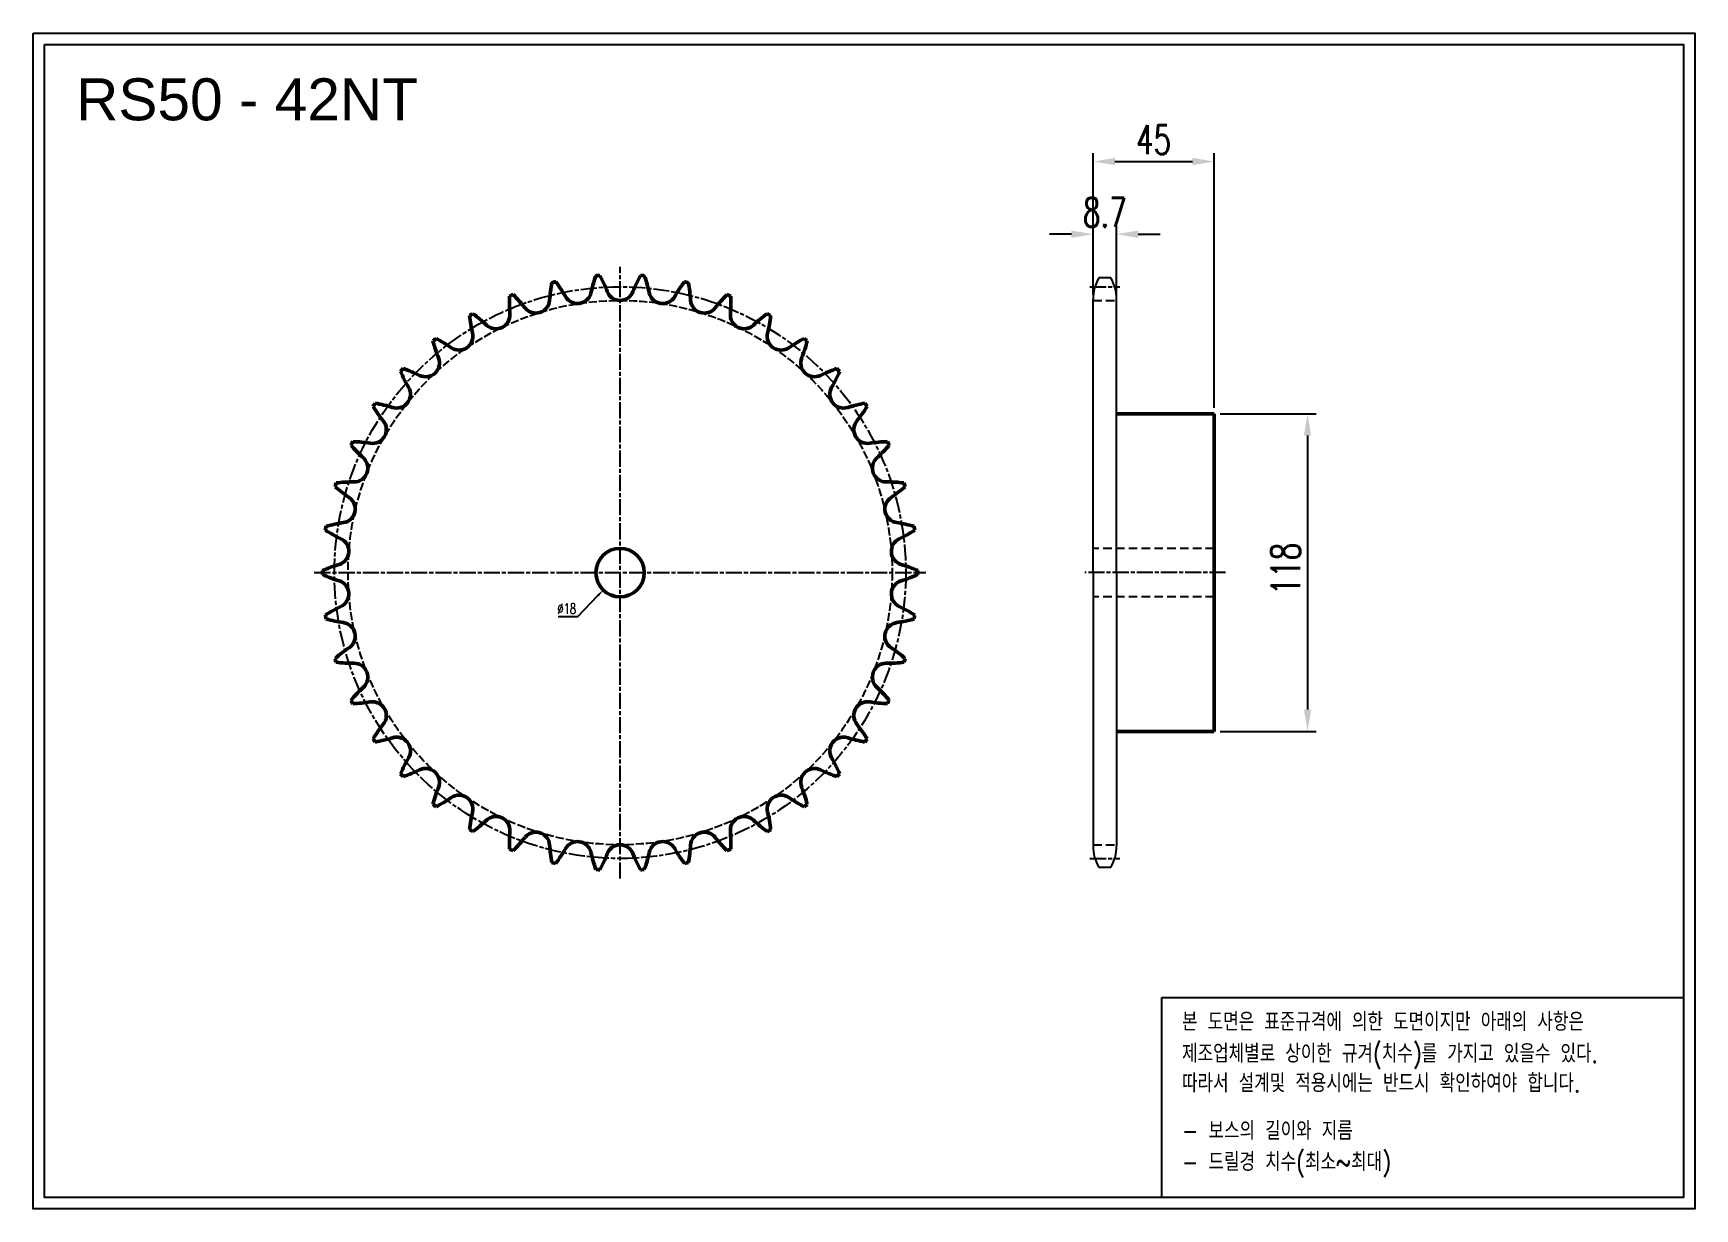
# Model space of a CAD drawing. Header units: millimetres. Extents: x 1710 to 2328, y 1643 to 2080.
import ezdxf

# ---------------------------------------------------------------- set-up
doc = ezdxf.new("R2010")
doc.units = ezdxf.units.MM
for name, pattern in [('AM_ISO02W050', [7.5, 6, -1.5]), ('AM_ISO02W050x2', [3.75, 3, -0.75]), ('AM_ISO08W050', [18, 12, -1.5, 3, -1.5]), ('AM_ISO08W050x2', [9, 6, -0.75, 1.5, -0.75]), ('HIDDEN', [9.525, 6.35, -3.175])]:
    doc.linetypes.add(name, pattern=pattern)
for name, color, linetype, lineweight in [('20', 7, 'Continuous', 50), ('21', 6, 'AM_ISO02W050', 25), ('22', 30, 'AM_ISO08W050', 25), ('23', 40, 'AM_ISO08W050', 25), ('VIS', 7, 'Continuous', 50)]:
    doc.layers.add(name, color=color, linetype=linetype, lineweight=lineweight)
doc.layers.add('HL', color=2, linetype='HIDDEN')
doc.layers.add('S-DIM', color=7, linetype='Continuous')
doc.styles.add('HAN', font='ROMANS.shx', dxfattribs={"width": 0.7, "bigfont": 'whgtxt.shx'})
doc.styles.add('HSG', font='SIMPLEX.shx', dxfattribs={"width": 0.7, "bigfont": 'HSG.shx'})
doc.styles.get("Standard").update_dxf_attribs({"font": 'arial.ttf'})
doc.dimstyles.new('APP23', dxfattribs={"dimscale": 4.5, "dimtxt": 2.4, "dimasz": 1.8, "dimexe": 0.7, "dimexo": 0.5, "dimgap": 0.6, "dimtad": 1, "dimtoh": 1, "dimdec": 1, "dimrnd": 0.01, "dimzin": 9, "dimdsep": 46, "dimtxsty": 'HSG', "dimcen": 0, "dimclrd": 1, "dimclre": 1, "dimclrt": 256, "dimazin": 2, "dimtp": 1, "dimtm": 1, "dimtfac": 0.5, "dimtdec": 1, "dimtix": 1, "dimtofl": 0, "dimtmove": 0, "dimatfit": 3, "dimfxl": 0, "dimtvp": 1, "dimtolj": 2, "dimlwd": -1, "dimlwe": -1, "dimarcsym": 0})
doc.dimstyles.new('APP4', dxfattribs={"dimscale": 1.6, "dimtxt": 2.4, "dimasz": 1.8, "dimexe": 0.7, "dimexo": 0.5, "dimgap": 0.6, "dimtad": 1, "dimtoh": 1, "dimdec": 1, "dimrnd": 0.01, "dimzin": 9, "dimdsep": 46, "dimtxsty": 'HSG', "dimcen": 0, "dimclrd": 1, "dimclre": 1, "dimclrt": 256, "dimazin": 2, "dimtp": 1, "dimtm": 1, "dimtfac": 0.5, "dimtdec": 1, "dimtofl": 0, "dimtmove": 0, "dimatfit": 3, "dimfxl": 0, "dimtvp": 1, "dimtolj": 2, "dimlwd": -1, "dimlwe": -1, "dimarcsym": 0})

# ---------------------------------------------------------------- blocks, each defined once
blk = doc.blocks.new('*D1')
at = {"layer": 'Defpoints', "color": 0, "transparency": 16777216}
for p in [(1934.41, 1886.23), (1921.89, 1873.29)]:
    blk.add_point(p, dxfattribs=at)
at = {"layer": 'S-DIM', "color": 1, "transparency": 16777216}
for p, q in [((1912.4, 1863.48), (1919.89, 1871.22)), ((1905.16, 1863.48), (1912.4, 1863.48))]:
    blk.add_line(p, q, dxfattribs=at)
blk.add_solid([(1919.54, 1871.56), (1920.23, 1870.89), (1921.89, 1873.29)], dxfattribs=at)
at = {"layer": 'S-DIM', "transparency": 16777216, "insert": (1908.3, 1866.36), "char_height": 3.84, "attachment_point": 5, "style": 'HSG'}
blk.add_mtext('\\A2;∅18', dxfattribs=at)
blk = doc.blocks.new('*D2')
at = {"layer": 'Defpoints', "color": 0, "transparency": 16777216}
for p in [(2112.73, 2005.51), (2104.03, 1980.89), (2112.73, 1980.89)]:
    blk.add_point(p, dxfattribs=at)
at = {"layer": 'S-DIM', "color": 1, "transparency": 16777216}
for p, q in [((2104.03, 1983.14), (2104.03, 2008.66)), ((2112.73, 1983.14), (2112.73, 2008.66)), ((2095.93, 2005.51), (2087.83, 2005.51)), ((2120.83, 2005.51), (2128.93, 2005.51))]:
    blk.add_line(p, q, dxfattribs=at)
for points in [[(2095.93, 2006.86), (2095.93, 2004.16), (2104.03, 2005.51)], [(2120.83, 2006.86), (2120.83, 2004.16), (2112.73, 2005.51)]]:
    blk.add_solid(points, dxfattribs=at)
at = {"layer": 'S-DIM', "transparency": 16777216, "insert": (2108.38, 2013.61), "char_height": 10.8, "attachment_point": 5, "style": 'HSG'}
blk.add_mtext('\\A2;8.7', dxfattribs=at)
blk = doc.blocks.new('*D3')
at = {"layer": 'Defpoints', "color": 0, "transparency": 16777216}
for p in [(2149.03, 2032.51), (2104.03, 1980.89), (2149.03, 1938.76)]:
    blk.add_point(p, dxfattribs=at)
at = {"layer": 'S-DIM', "color": 1, "transparency": 16777216}
for p, q in [((2104.03, 1983.14), (2104.03, 2035.66)), ((2112.13, 2032.51), (2140.93, 2032.51)), ((2149.03, 1941.01), (2149.03, 2035.66))]:
    blk.add_line(p, q, dxfattribs=at)
for points in [[(2112.13, 2033.86), (2112.13, 2031.16), (2104.03, 2032.51)], [(2140.93, 2033.86), (2140.93, 2031.16), (2149.03, 2032.51)]]:
    blk.add_solid(points, dxfattribs=at)
at = {"layer": 'S-DIM', "transparency": 16777216, "insert": (2126.53, 2040.61), "char_height": 10.8, "attachment_point": 5, "style": 'HSG'}
blk.add_mtext('\\A2;45', dxfattribs=at)
blk = doc.blocks.new('*D4')
at = {"layer": 'Defpoints', "color": 0, "transparency": 16777216}
for p in [(2149.03, 1938.76), (2149.03, 1820.76), (2183.75, 1820.76)]:
    blk.add_point(p, dxfattribs=at)
at = {"layer": 'S-DIM', "color": 1, "transparency": 16777216}
for p, q in [((2151.28, 1938.76), (2186.9, 1938.76)), ((2183.75, 1930.66), (2183.75, 1828.86)), ((2151.28, 1820.76), (2186.9, 1820.76))]:
    blk.add_line(p, q, dxfattribs=at)
for points in [[(2182.4, 1930.66), (2185.1, 1930.66), (2183.75, 1938.76)], [(2182.4, 1828.86), (2185.1, 1828.86), (2183.75, 1820.76)]]:
    blk.add_solid(points, dxfattribs=at)
at = {"layer": 'S-DIM', "transparency": 16777216, "insert": (2175.65, 1881.12), "char_height": 10.8, "attachment_point": 5, "rotation": 90, "style": 'HSG'}
blk.add_mtext('\\A2;118', dxfattribs=at)

msp = doc.modelspace()

# ---------------------------------------------------------------- linework, layer by layer
for p, q in [((2110.61, 1989.29), (2106.16, 1989.29)), ((2104.03, 1879.76), (2104.03, 1981.35)), ((2112.73, 1879.76), (2112.73, 1981.35)), ((2104.03, 1879.76), (2104.03, 1778.17)), ((2112.73, 1879.76), (2112.73, 1778.17)), ((2110.61, 1770.23), (2106.16, 1770.23))]:
    msp.add_line(p, q)
for points in [[(1709.96, 2080.18), (2327.72, 2080.18), (2327.72, 1643.38), (1709.96, 1643.38)], [(1714.12, 2076.02), (2323.56, 2076.02), (2323.56, 1647.54), (1714.12, 1647.54)]]:
    msp.add_lwpolyline(points, close=True)
at = {"color": 6}
msp.add_lwpolyline([(2129.59, 1721.85), (2323.56, 1721.85), (2323.56, 1647.54), (2129.59, 1647.54)], close=True, dxfattribs=at)
for centre, start, end in [((2119.91, 1981.35), 150, 180), ((2096.86, 1981.35), 0, 30), ((2119.91, 1778.17), 180, 210), ((2096.86, 1778.17), 330, 0)]:
    msp.add_arc(centre, 15.87, start, end)
at = {"layer": '20'}
for centre, radius, start, end in [((1969.7, 1972.12), 53.64, 160.44454, 167.5), ((1928.15, 1879.76), 110.68, 93.90404, 94.66739), ((1873.31, 1964.9), 53.64, 21.07143, 28.12689), ((1983, 1964.9), 53.64, 151.87311, 158.92857), ((1928.15, 1879.76), 110.68, 85.33261, 86.09596), ((1886.61, 1972.12), 53.64, 12.5, 19.55546), ((1928.15, 1879.76), 110.68, 111.0469, 111.81025), ((1850.65, 1944.95), 53.64, 38.21429, 45.26975), ((1955.47, 1977.28), 53.64, 169.01597, 176.07143), ((1928.15, 1879.76), 110.68, 102.47547, 103.23882), ((1861.23, 1955.77), 53.64, 29.64286, 36.69832), ((1912.31, 1984.84), 5.13, 209.64286, 347.5), ((1928.15, 1986.03), 5.13, 201.07143, 338.92857), ((1943.99, 1984.84), 5.13, 192.5, 330.35714), ((1995.07, 1955.77), 53.64, 143.30168, 150.35714), ((1928.15, 1879.76), 110.68, 76.76118, 77.52453), ((1900.84, 1977.28), 53.64, 3.92857, 10.98403), ((2005.65, 1944.95), 53.64, 134.73025, 141.78571), ((1928.15, 1879.76), 110.68, 68.18975, 68.9531), ((1940.63, 1980.26), 53.64, 177.5874, 184.64286), ((1896.83, 1981.31), 5.13, 218.21429, 356.07143), ((1959.47, 1981.31), 5.13, 183.92857, 321.78571), ((1915.68, 1980.26), 53.64, 355.35714, 2.4126), ((1928.15, 1879.76), 110.68, 119.61833, 120.38167), ((1925.51, 1981), 53.64, 186.15883, 193.21429), ((1841.8, 1932.67), 53.64, 46.78571, 53.84117), ((1882.04, 1975.5), 5.13, 226.78571, 4.64286), ((1974.26, 1975.5), 5.13, 175.35714, 313.21429), ((2014.5, 1932.67), 53.64, 126.15883, 133.21429), ((1928.15, 1879.76), 110.68, 59.61833, 60.38167), ((1930.79, 1981), 53.64, 346.78571, 353.84117), ((1928.15, 1879.76), 110.68, 128.18975, 128.9531), ((1910.45, 1979.47), 53.64, 194.73025, 201.78571), ((1834.88, 1919.21), 53.64, 55.35714, 62.4126), ((1868.29, 1967.56), 5.13, 235.35714, 13.21429), ((1988.01, 1967.56), 5.13, 166.78571, 304.64286), ((2021.43, 1919.21), 53.64, 117.5874, 124.64286), ((1945.85, 1979.47), 53.64, 338.21429, 345.26975), ((1928.15, 1879.76), 110.68, 51.0469, 51.81025), ((1855.87, 1957.66), 5.13, 243.92857, 21.78571), ((2000.43, 1957.66), 5.13, 158.21429, 296.07143), ((1928.15, 1879.76), 110.68, 136.76118, 137.52453), ((1895.79, 1975.72), 53.64, 203.30168, 210.35714), ((1830.04, 1904.86), 53.64, 63.92857, 70.98403), ((2026.26, 1904.86), 53.64, 109.01597, 116.07143), ((1960.52, 1975.72), 53.64, 329.64286, 336.69832), ((1928.15, 1879.76), 110.68, 42.47547, 43.23882), ((1845.07, 1946.02), 5.13, 252.5, 30.35714), ((2011.23, 1946.02), 5.13, 149.64286, 287.5), ((1928.15, 1879.76), 110.68, 145.33261, 146.09596), ((1881.85, 1969.83), 53.64, 211.87311, 218.92857), ((1827.4, 1889.96), 53.64, 72.5, 79.55546), ((2028.91, 1889.96), 53.64, 100.44454, 107.5), ((1974.46, 1969.83), 53.64, 321.07143, 328.12689), ((1928.15, 1879.76), 110.68, 33.90404, 34.66739), ((1836.12, 1932.89), 5.13, 261.07143, 38.92857), ((2020.18, 1932.89), 5.13, 141.07143, 278.92857), ((1928.15, 1879.76), 110.68, 153.90404, 154.66739), ((1827, 1874.83), 53.64, 81.07143, 88.12689), ((2029.3, 1874.83), 53.64, 91.87311, 98.92857), ((1928.15, 1879.76), 110.68, 25.33261, 26.09596), ((1868.94, 1961.92), 53.64, 220.44454, 227.5), ((1829.23, 1918.58), 5.13, 269.64286, 47.5), ((2027.07, 1918.58), 5.13, 132.5, 270.35714), ((1987.36, 1961.92), 53.64, 312.5, 319.55546), ((1928.15, 1879.76), 110.68, 162.47547, 163.23882), ((1857.36, 1952.18), 53.64, 229.01597, 236.07143), ((1828.87, 1859.81), 53.64, 89.64286, 96.69832), ((2027.44, 1859.81), 53.64, 83.30168, 90.35714), ((1998.95, 1952.18), 53.64, 303.92857, 310.98403), ((1928.15, 1879.76), 110.68, 16.76118, 17.52453), ((1824.55, 1903.41), 5.13, 278.21429, 56.07143), ((2031.75, 1903.41), 5.13, 123.92857, 261.78571), ((1928.15, 1879.76), 110.68, 171.0469, 171.81025), ((1832.95, 1845.23), 53.64, 98.21429, 105.26975), ((2023.36, 1845.23), 53.64, 74.73025, 81.78571), ((1928.15, 1879.76), 110.68, 8.18975, 8.9531), ((1847.35, 1940.81), 53.64, 237.5874, 244.64286), ((1822.18, 1887.7), 5.13, 286.78571, 64.64286), ((2034.12, 1887.7), 5.13, 115.35714, 253.21429), ((2008.95, 1940.81), 53.64, 295.35714, 302.4126), ((1839.16, 1831.43), 53.64, 106.78571, 113.84117), ((1928.15, 1879.76), 110.68, 179.61833, 180.38167), ((1839.16, 1928.09), 53.64, 246.15883, 253.21429), ((2017.15, 1831.43), 53.64, 66.15883, 73.21429), ((2017.15, 1928.09), 53.64, 286.78571, 293.84117), ((1928.15, 1879.76), 110.68, 359.61833, 0.38167), ((1822.18, 1871.82), 5.13, 295.35714, 73.21429), ((2034.12, 1871.82), 5.13, 106.78571, 244.64286), ((1847.35, 1818.71), 53.64, 115.35714, 122.4126), ((2008.95, 1818.71), 53.64, 57.5874, 64.64286), ((1928.15, 1879.76), 110.68, 188.18975, 188.9531), ((1832.95, 1914.29), 53.64, 254.73025, 261.78571), ((1824.55, 1856.11), 5.13, 303.92857, 81.78571), ((2031.75, 1856.11), 5.13, 98.21429, 236.07143), ((2023.36, 1914.29), 53.64, 278.21429, 285.26975), ((1928.15, 1879.76), 110.68, 351.0469, 351.81025), ((1857.36, 1807.35), 53.64, 123.92857, 130.98403), ((1928.15, 1879.76), 110.68, 196.76118, 197.52453), ((1998.95, 1807.35), 53.64, 49.01597, 56.07143), ((1928.15, 1879.76), 110.68, 342.47547, 343.23882), ((1828.87, 1899.71), 53.64, 263.30168, 270.35714), ((1829.23, 1840.94), 5.13, 312.5, 90.35714), ((2027.07, 1840.94), 5.13, 89.64286, 227.5), ((2027.44, 1899.71), 53.64, 269.64286, 276.69832), ((1868.94, 1797.6), 53.64, 132.5, 139.55546), ((1987.36, 1797.6), 53.64, 40.44454, 47.5), ((1928.15, 1879.76), 110.68, 205.33261, 206.09596), ((1827, 1884.69), 53.64, 271.87311, 278.92857), ((1836.12, 1826.63), 5.13, 321.07143, 98.92857), ((2020.18, 1826.63), 5.13, 81.07143, 218.92857), ((2029.3, 1884.69), 53.64, 261.07143, 268.12689), ((1928.15, 1879.76), 110.68, 333.90404, 334.66739), ((1881.85, 1789.7), 53.64, 141.07143, 148.12689), ((1974.46, 1789.7), 53.64, 31.87311, 38.92857), ((1928.15, 1879.76), 110.68, 213.90404, 214.66739), ((1827.4, 1869.56), 53.64, 280.44454, 287.5), ((1845.07, 1813.5), 5.13, 329.64286, 107.5), ((2011.23, 1813.5), 5.13, 72.5, 210.35714), ((2028.91, 1869.56), 53.64, 252.5, 259.55546), ((1928.15, 1879.76), 110.68, 325.33261, 326.09596), ((1895.79, 1783.8), 53.64, 149.64286, 156.69832), ((1960.52, 1783.8), 53.64, 23.30168, 30.35714), ((1928.15, 1879.76), 110.68, 222.47547, 223.23882), ((1830.04, 1854.66), 53.64, 289.01597, 296.07143), ((1855.87, 1801.86), 5.13, 338.21429, 116.07143), ((2000.43, 1801.86), 5.13, 63.92857, 201.78571), ((2026.26, 1854.66), 53.64, 243.92857, 250.98403), ((1928.15, 1879.76), 110.68, 316.76118, 317.52453), ((1910.45, 1780.05), 53.64, 158.21429, 165.26975), ((1945.85, 1780.05), 53.64, 14.73025, 21.78571), ((1928.15, 1879.76), 110.68, 231.0469, 231.81025), ((1834.88, 1840.31), 53.64, 297.5874, 304.64286), ((1868.29, 1791.96), 5.13, 346.78571, 124.64286), ((1988.01, 1791.96), 5.13, 55.35714, 193.21429), ((2021.43, 1840.31), 53.64, 235.35714, 242.4126), ((1928.15, 1879.76), 110.68, 308.18975, 308.9531), ((1925.51, 1778.52), 53.64, 166.78571, 173.84117), ((1841.8, 1826.85), 53.64, 306.15883, 313.21429), ((1882.04, 1784.02), 5.13, 355.35714, 133.21429), ((1974.26, 1784.02), 5.13, 46.78571, 184.64286), ((2014.5, 1826.85), 53.64, 226.78571, 233.84117), ((1930.79, 1778.52), 53.64, 6.15883, 13.21429), ((1928.15, 1879.76), 110.68, 239.61833, 240.38167), ((1940.63, 1779.26), 53.64, 175.35714, 182.4126), ((1850.65, 1814.57), 53.64, 314.73025, 321.78571), ((1896.83, 1778.22), 5.13, 3.92857, 141.78571), ((1912.31, 1774.68), 5.13, 12.5, 150.35714), ((1943.99, 1774.68), 5.13, 29.64286, 167.5), ((1959.47, 1778.22), 5.13, 38.21429, 176.07143), ((2005.65, 1814.57), 53.64, 218.21429, 225.26975), ((1915.68, 1779.26), 53.64, 357.5874, 4.64286), ((1928.15, 1879.76), 110.68, 299.61833, 300.38167), ((1928.15, 1879.76), 110.68, 248.18975, 248.9531), ((1955.47, 1782.24), 53.64, 183.92857, 190.98403), ((1861.23, 1803.75), 53.64, 323.30168, 330.35714), ((1969.7, 1787.4), 53.64, 192.5, 199.55546), ((1873.31, 1794.63), 53.64, 331.87311, 338.92857), ((1928.15, 1773.49), 5.13, 21.07143, 158.92857), ((1983, 1794.63), 53.64, 201.07143, 208.12689), ((1886.61, 1787.4), 53.64, 340.44454, 347.5), ((1995.07, 1803.75), 53.64, 209.64286, 216.69832), ((1900.84, 1782.24), 53.64, 349.01597, 356.07143), ((1928.15, 1879.76), 110.68, 291.0469, 291.81025), ((1928.15, 1879.76), 110.68, 256.76118, 257.52453), ((1928.15, 1879.76), 110.68, 265.33261, 266.09596), ((1928.15, 1879.76), 110.68, 273.90404, 274.66739), ((1928.15, 1879.76), 110.68, 282.47547, 283.23882)]:
    msp.add_arc(centre, radius, start, end, dxfattribs=at)
at = {"layer": '21', "linetype": 'AM_ISO02W050x2'}
msp.add_circle((1928.15, 1879.76), 101.14, dxfattribs=at)
at = {"layer": '22', "linetype": 'AM_ISO08W050x2'}
for p, q in [((2102.85, 1985.98), (2113.91, 1985.98)), ((2153.25, 1879.76), (2101, 1879.76)), ((2102.85, 1773.54), (2113.91, 1773.54))]:
    msp.add_line(p, q, dxfattribs=at)
msp.add_circle((1928.15, 1879.76), 106.22, dxfattribs=at)
at = {"layer": '23', "linetype": 'AM_ISO08W050x2'}
for p, q in [((1928.15, 1766.08), (1928.15, 1993.44)), ((1814.47, 1879.76), (2041.83, 1879.76))]:
    msp.add_line(p, q, dxfattribs=at)
at = {"layer": 'HL', "ltscale": 0.5}
for p, q in [((2104.03, 1980.89), (2112.73, 1980.89)), ((2149.03, 1888.76), (2104.03, 1888.76)), ((2149.03, 1870.76), (2104.03, 1870.76)), ((2104.03, 1778.63), (2112.73, 1778.63))]:
    msp.add_line(p, q, dxfattribs=at)
at = {"layer": 'VIS'}
for p, q in [((2149.03, 1938.76), (2112.73, 1938.76)), ((2149.03, 1938.76), (2149.03, 1820.76)), ((2149.03, 1820.76), (2112.73, 1820.76))]:
    msp.add_line(p, q, dxfattribs=at)
msp.add_circle((1928.15, 1879.76), 9, dxfattribs=at)

# ---------------------------------------------------------------- texts
msp.add_text('RS50 - 42NT', height=15.6).set_placement((1725.87, 2047.83))
at = {"color": 6, "style": 'HAN', "width": 0.8}
for s, p in [('본 도면은 표준규격에 의한 도면이지만 아래의 사항은', (2137.09, 1709.46)), ('제조업체별로 상이한 규겨(치수)를 가지고 있을수 있다.', (2137.09, 1697.64)), ('따라서 설계및 적용시에는 반드시 확인하여야 합니다.', (2137.09, 1686.67)), ('- 보스의 길이와 지름', (2137.09, 1668.98)), ('- 드릴경 치수(최소~최대)', (2137.09, 1657.37))]:
    msp.add_text(s, height=6.82, dxfattribs=at).set_placement(p)

# ---------------------------------------------------------------- dimensions: what is measured, and where the dimension line sits
at = {"layer": 'S-DIM'}
dim = msp.add_linear_dim(base=(2149.03, 2032.51), p1=(2104.03, 1980.89), p2=(2149.03, 1938.76), dimstyle='APP23', dxfattribs=at)
dim.commit()
dim.dimension.update_dxf_attribs({"geometry": '*D3', "text_midpoint": (2126.53, 2040.61)})
dim = msp.add_linear_dim(base=(2112.73, 2005.51), p1=(2104.03, 1980.89), p2=(2112.73, 1980.89), dimstyle='APP23', dxfattribs=at)
dim.commit()
dim.dimension.update_dxf_attribs({"geometry": '*D2', "text_midpoint": (2108.38, 2005.51), "dimtype": 128})
dim = msp.add_linear_dim(base=(2183.75, 1820.76), p1=(2149.03, 1938.76), p2=(2149.03, 1820.76), angle=90, dimstyle='APP23', dxfattribs=at)
dim.commit()
dim.dimension.update_dxf_attribs({"geometry": '*D4', "text_midpoint": (2183.75, 1881.12), "dimtype": 128})
at = {"layer": 'S-DIM', "color": 3}
dim = msp.add_diameter_dim_2p(p1=(1934.41, 1886.23), p2=(1921.89, 1873.29), dimstyle='APP4', dxfattribs=at)
dim.commit()
dim.dimension.update_dxf_attribs({"geometry": '*D1', "text_midpoint": (1908.3, 1863.48), "dimtype": 131})

doc.saveas('drawing.dxf')
